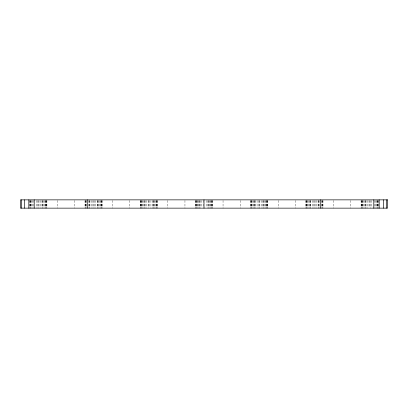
<?xml version="1.0" encoding="UTF-8"?>
<svg xmlns="http://www.w3.org/2000/svg" width="408" height="408" viewBox="0 0 408 408"><rect width="100%" height="100%" fill="white"/><g stroke="black" fill="none" stroke-linecap="round" stroke-linejoin="round"><path stroke-width="0.31" stroke-dasharray="2.04 1.53" d="M378.211 200.496L378.211 208.141M378.032 200.496L378.032 208.141M377.64 200.496L377.64 208.141M377.247 200.496L377.247 208.141M377.069 200.496L377.069 208.141M376.441 200.496L376.441 208.141M375.707 200.496L375.707 208.141M374.865 200.496L374.865 208.141M371.795 200.496L371.795 207.504M370.321 200.496L370.321 208.141M369.653 200.496L369.653 207.504M368.985 200.496L368.985 207.504M367.516 200.496L367.516 208.141M366.042 200.496L366.042 208.141M365.374 200.496L365.374 208.141M365.236 200.496L365.236 208.141M364.441 200.496L364.441 208.141M363.605 200.496L363.605 208.141M362.865 200.496L362.865 208.141M362.243 200.496L362.243 208.141M362.064 200.496L362.064 208.141M361.666 200.496L361.666 208.141M361.274 200.496L361.274 208.141M361.095 200.496L361.095 208.141M350.605 200.496L350.605 208.141M333.484 200.496L333.484 208.141M322.993 200.496L322.993 208.141M322.815 200.496L322.815 208.141M322.422 200.496L322.422 208.141M322.029 200.496L322.029 208.141M321.851 200.496L321.851 208.141M319.648 200.496L319.648 208.141M318.852 200.496L318.852 208.141M318.714 200.496L318.714 208.141M318.046 200.496L318.046 208.141M316.577 200.496L316.577 208.141M315.103 200.496L315.103 208.141M314.435 200.496L314.435 208.141M313.767 200.496L313.767 208.141M312.298 200.496L312.298 208.141M310.825 200.496L310.825 208.141M310.156 200.496L310.156 208.141M310.019 200.496L310.019 208.141M309.223 200.496L309.223 208.141M308.387 200.496L308.387 208.141M307.647 200.496L307.647 208.141M307.025 200.496L307.025 208.141M306.841 200.496L306.841 208.141M306.449 200.496L306.449 208.141M306.056 200.496L306.056 208.141M305.878 200.496L305.878 208.141M295.387 200.496L295.387 208.141M278.266 200.496L278.266 208.141M267.775 200.496L267.775 208.141M267.597 200.496L267.597 208.141M267.204 200.496L267.204 208.141M266.812 200.496L266.812 208.141M266.633 200.496L266.633 208.141M266.006 200.496L266.006 208.141M265.271 200.496L265.271 208.141M264.43 200.496L264.43 208.141M263.634 200.496L263.634 208.141M263.497 200.496L263.497 208.141M262.829 200.496L262.829 208.141M261.36 200.496L261.36 208.141M259.886 200.496L259.886 208.141M259.218 200.496L259.218 208.141M258.55 200.496L258.55 208.141M257.081 200.496L257.081 208.141M255.607 200.496L255.607 208.141M254.939 200.496L254.939 208.141M254.801 200.496L254.801 208.141M254.006 200.496L254.006 208.141M253.164 200.496L253.164 208.141M252.43 200.496L252.43 208.141M251.802 200.496L251.802 208.141M251.624 200.496L251.624 208.141M251.231 200.496L251.231 208.141M250.838 200.496L250.838 208.141M250.66 200.496L250.66 208.141M240.169 200.496L240.169 208.141M223.049 200.496L223.049 208.141M212.558 200.496L212.558 208.141M212.379 200.496L212.379 208.141M211.987 200.496L211.987 208.141M211.594 200.496L211.594 208.141M211.415 200.496L211.415 208.141M210.788 200.496L210.788 208.141M210.054 200.496L210.054 208.141M209.212 200.496L209.212 208.141M208.417 200.496L208.417 208.141M208.279 200.496L208.279 208.141M207.611 200.496L207.611 208.141M206.142 200.496L206.142 207.504M203.332 200.496L203.332 207.504M201.858 200.496L201.858 207.504M200.389 200.496L200.389 208.141M199.721 200.496L199.721 208.141M199.583 200.496L199.583 208.141M198.788 200.496L198.788 208.141M197.946 200.496L197.946 208.141M197.212 200.496L197.212 208.141M196.585 200.496L196.585 208.141M196.406 200.496L196.406 208.141M196.013 200.496L196.013 208.141M195.621 200.496L195.621 208.141M195.442 200.496L195.442 208.141M184.951 200.496L184.951 208.141M167.831 200.496L167.831 208.141M157.34 200.496L157.34 208.141M157.162 200.496L157.162 208.141M156.769 200.496L156.769 208.141M156.376 200.496L156.376 208.141M156.198 200.496L156.198 208.141M155.57 200.496L155.57 208.141M154.836 200.496L154.836 208.141M153.994 200.496L153.994 208.141M153.199 200.496L153.199 208.141M153.061 200.496L153.061 208.141M152.393 200.496L152.393 208.141M150.919 200.496L150.919 208.141M149.45 200.496L149.45 207.504M148.782 200.496L148.782 208.141M148.114 200.496L148.114 207.504M146.64 200.496L146.64 208.141M145.171 200.496L145.171 208.141M144.503 200.496L144.503 208.141M144.366 200.496L144.366 208.141M143.57 200.496L143.57 208.141M142.729 200.496L142.729 208.141M141.994 200.496L141.994 208.141M141.367 200.496L141.367 208.141M141.188 200.496L141.188 208.141M140.796 200.496L140.796 208.141M140.403 200.496L140.403 208.141M140.225 200.496L140.225 208.141M129.734 200.496L129.734 208.141M112.613 200.496L112.613 208.141M102.122 200.496L102.122 208.141M101.944 200.496L101.944 208.141M101.551 200.496L101.551 208.141M101.159 200.496L101.159 208.141M100.975 200.496L100.975 208.141M100.353 200.496L100.353 208.141M99.613 200.496L99.613 208.141M98.777 200.496L98.777 208.141M97.981 200.496L97.981 208.141M97.843 200.496L97.843 208.141M97.175 200.496L97.175 208.141M95.702 200.496L95.702 208.141M94.233 200.496L94.233 208.141M93.565 200.496L93.565 208.141M92.897 200.496L92.897 208.141M91.423 200.496L91.423 208.141M89.954 200.496L89.954 208.141M89.286 200.496L89.286 208.141M89.148 200.496L89.148 208.141M88.352 200.496L88.352 208.141M86.149 200.496L86.149 208.141M85.971 200.496L85.971 208.141M85.578 200.496L85.578 208.141M85.185 200.496L85.185 208.141M85.007 200.496L85.007 208.141M74.516 200.496L74.516 208.141M57.395 200.496L57.395 208.141M46.905 200.496L46.905 208.141M46.726 200.496L46.726 208.141M46.334 200.496L46.334 208.141M45.936 200.496L45.936 208.141M45.757 200.496L45.757 208.141M45.135 200.496L45.135 208.141M44.395 200.496L44.395 208.141M43.559 200.496L43.559 208.141M42.764 200.496L42.764 208.141M42.626 200.496L42.626 208.141M41.958 200.496L41.958 208.141M40.484 200.496L40.484 208.141M39.015 200.496L39.015 208.141M38.347 200.496L38.347 208.141M37.679 200.496L37.679 208.141M36.205 200.496L36.205 208.141M33.135 200.496L33.135 208.141M32.293 200.496L32.293 208.141M31.559 200.496L31.559 208.141M30.931 200.496L30.931 208.141M30.753 200.496L30.753 208.141M30.36 200.496L30.36 208.141M29.968 200.496L29.968 208.141M29.789 200.496L29.789 208.141"/><path stroke-width="0.61" d="M386.514 199.859L386.514 208.141M383.556 199.859L383.556 208.141M379.17 199.859L379.17 208.141M373.794 199.859L373.794 208.141M320.734 199.859L320.734 208.141M204 199.859L204 208.141M87.266 199.859L87.266 208.141M34.206 199.859L34.206 208.141M28.83 199.859L28.83 208.141M24.444 199.859L24.444 208.141M21.486 199.859L21.486 208.141M387.6 199.859L20.4 199.859L20.4 208.141L387.6 208.141L387.6 199.859"/></g></svg>
